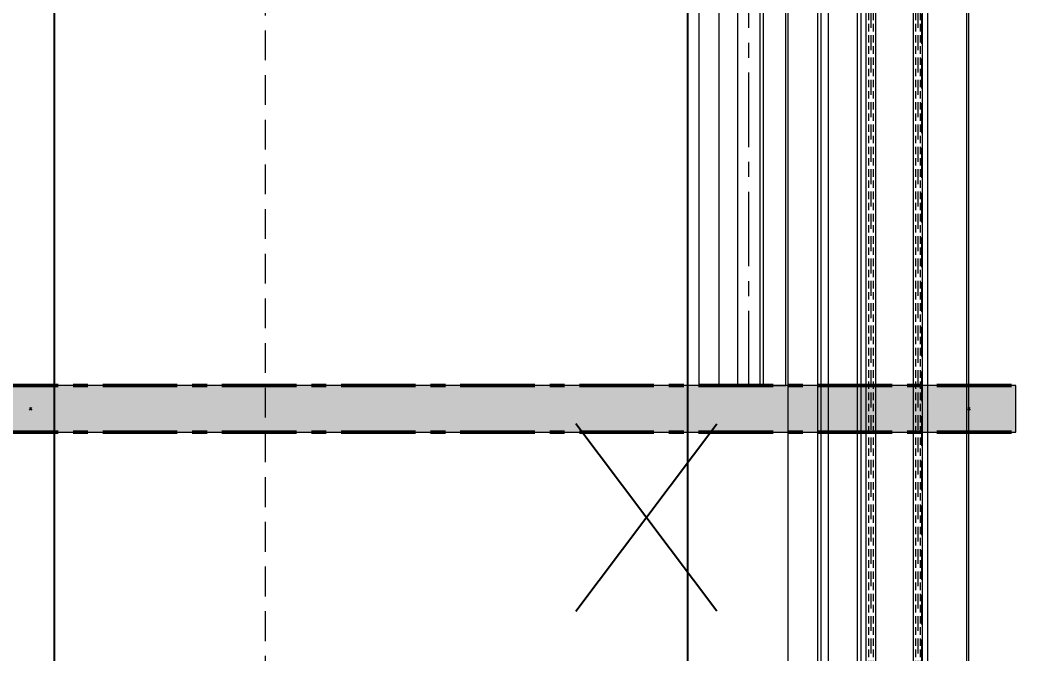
# Model space of a CAD drawing. Header units: millimetres. Extents: x -20000 to 230000, y -17405 to 25402.
# Drawn here: x 14733.1 to 15164.7, y -4328.1 to -4058.1 of the extents above; entities that cross this region are included whole.
import ezdxf
from ezdxf.enums import TextEntityAlignment as Align

# ---------------------------------------------------------------- set-up
doc = ezdxf.new("R2010")
doc.units = ezdxf.units.MM
doc.header["$PDMODE"] = 35
doc.header["$PDSIZE"] = 0.5
doc.linetypes.add('AXES', pattern=[50.8, 31.75, -6.35, 6.35, -6.35])
doc.linetypes.add('CACHE', pattern=[9.525, 6.35, -3.175])
doc.layers.get('0').update_dxf_attribs({"lineweight": 13})
doc.layers.get('Defpoints').update_dxf_attribs({"true_color": 0xc2a584})
for name, color, linetype, lineweight in [('0 - 1 (validé)', 3, 'Continuous', 13), ('1 - Axe', 1, 'AXES', 0), ('1 - BETON', 251, 'Continuous', 25), ('1 - Cotation', 32, 'Continuous', 13), ('1 - INTERROMPU', 253, 'CACHE', 13), ('1 - Joint', 7, 'Continuous', 13), ('1 - PVC', 7, 'Continuous', 13), ('1 - Texte', 7, 'Continuous', 13), ('1 - Vitrage', 252, 'Continuous', 13)]:
    doc.layers.add(name, color=color, linetype=linetype, lineweight=lineweight)
for name, color, linetype, lineweight, plot in [('0 - Invisible', 43, 'Continuous', 0, False), ('Intouchable', 252, 'Continuous', 13, False), ('Non visible', 163, 'Continuous', 25, False)]:
    doc.layers.add(name, color=color, linetype=linetype, lineweight=lineweight, plot=plot)
doc.layers.add('1 - Cache', color=7, linetype='Continuous', lineweight=0, true_color=0xffffff)
doc.styles.get("Standard").update_dxf_attribs({"font": 'ARIALUNI.TTF'})
doc.styles.add('Texte Poralu', font='tahomabd.ttf')
doc.dimstyles.new('100 - 1000', dxfattribs={"dimtxt": 15, "dimasz": 15, "dimexe": 5, "dimexo": 2.5, "dimgap": 8, "dimtad": 1, "dimdec": 1, "dimtxsty": 'Texte Poralu', "dimcen": 10, "dimazin": 0, "dimtfac": 1, "dimtdec": 1, "dimtmove": 0, "dimatfit": 3, "dimfxl": 1, "dimarcsym": 0})
doc.dimstyles.new('30 - 1000', dxfattribs={"dimtxt": 10, "dimasz": 10, "dimexe": 5, "dimexo": 2.5, "dimgap": 5, "dimtad": 1, "dimdec": 1, "dimtxsty": 'Texte Poralu', "dimcen": 5, "dimazin": 0, "dimtfac": 1, "dimtdec": 1, "dimtmove": 0, "dimatfit": 3, "dimfxl": 1, "dimarcsym": 0})

# ---------------------------------------------------------------- blocks, each defined once
blk = doc.blocks.new('Cadre Coupe_Elev')
at = {"layer": 'Defpoints'}
blk.add_point((5000, 5730), dxfattribs=at)
at = {"color": 7}
blk.add_attdef('REPERE_1', text='', height=300, dxfattribs=at).set_placement((1000, 9000), align=Align.MIDDLE_CENTER)
at = {"layer": '1 - Texte', "color": 7}
for tag, p in [('DEFINITION1', (5000, 1200)), ('DEFINITION2', (5000, 800))]:
    blk.add_attdef(tag, text='', height=250, dxfattribs=at).set_placement(p, align=Align.MIDDLE_CENTER)
at = {"layer": 'Non visible', "style": 'Texte Poralu'}
for p in [(5447.12, 4905.8), (5447.12, 4605.8)]:
    blk.add_attdef('REPERE_2', text='', height=35, dxfattribs=at).set_placement(p, align=Align.MIDDLE_LEFT)
blk = doc.blocks.new('Cadre centrage dessin')
at = {"layer": 'Defpoints'}
for p, q in [((-30.07, -39.94), (30.07, 39.94)), ((30.07, -39.94), (-30.07, 39.94))]:
    blk.add_line(p, q, dxfattribs=at)
blk = doc.blocks.new('*D685')
at = {"layer": '1 - Cotation', "color": 0, "lineweight": -2, "transparency": 16777216}
for p, q in [((15020, -3805.67), (15367.5, -3805.67)), ((15362.5, -3820.67), (15362.5, -4891.27)), ((15020, -4906.27), (15367.5, -4906.27))]:
    blk.add_line(p, q, dxfattribs=at)
at = {"layer": '1 - Cotation', "color": 0, "transparency": 16777216}
for points in [[(15360, -3820.67), (15365, -3820.67), (15362.5, -3805.67)], [(15360, -4891.27), (15365, -4891.27), (15362.5, -4906.27)]]:
    blk.add_solid(points, dxfattribs=at)
at = {"layer": 'Defpoints', "color": 0, "transparency": 16777216}
for p in [(15017.5, -3805.67), (15017.5, -4906.27), (15362.5, -4906.27)]:
    blk.add_point(p, dxfattribs=at)
at = {"layer": '1 - Cotation', "color": 0, "transparency": 16777216, "insert": (15347, -4355.97), "char_height": 15, "attachment_point": 5, "rotation": 90, "style": 'Texte Poralu'}
blk.add_mtext('H', dxfattribs=at)
blk = doc.blocks.new('*U759')
at = {"layer": '1 - PVC'}
for p, q in [((9, -1), (9, 847.62)), ((8, 841.62), (8, 5)), ((-51, 831.5), (-51, 15.12)), ((-38.5, 20), (-38.5, 826.62)), ((-37, 826.62), (-37, 20)), ((-8.5, 18), (-8.5, 828.62))]:
    blk.add_line(p, q, dxfattribs=at)
at = {"layer": '1 - Vitrage', "linetype": 'CACHE', "ltscale": 0.5}
for p, q in [((-33.75, 841.68), (-33.75, 4.94)), ((-31.75, 841.68), (-31.75, 4.94)), ((-13.75, 841.68), (-13.75, 4.94)), ((-11.75, 841.68), (-11.75, 4.94))]:
    blk.add_line(p, q, dxfattribs=at)
at = {"layer": '1 - Vitrage', "linetype": 'CACHE'}
for p, q in [((-32.75, 841.68), (-32.75, 4.94)), ((-12.75, 841.68), (-12.75, 4.94))]:
    blk.add_line(p, q, dxfattribs=at)
at = {"layer": '1 - Vitrage'}
for points in [[(-34.75, 841.68), (-30.75, 841.68), (-30.75, 4.94), (-34.75, 4.94)], [(-10.75, 841.68), (-14.75, 841.68), (-14.75, 4.94), (-10.75, 4.94)]]:
    blk.add_lwpolyline(points, close=True, dxfattribs=at)
blk = doc.blocks.new('*U758')
at = {"layer": '1 - PVC'}
for p, q in [((-60, 15.12), (-60, 965.48)), ((-47.5, 960.6), (-47.5, 20)), ((-46, 20), (-46, 960.6))]:
    blk.add_line(p, q, dxfattribs=at)
blk = doc.blocks.new('*U751')
at = {"layer": '1 - Axe'}
blk.add_line((26.25, -418.05), (26.25, -20), dxfattribs=at)
at = {"layer": '1 - Joint'}
for p, q in [((21.5, -418.05), (21.5, -20)), ((31, -418.05), (31, -20))]:
    blk.add_line(p, q, dxfattribs=at)
at = {"layer": '1 - PVC'}
for p, q in [((5, -418.05), (5, -20)), ((13.5, -418.05), (13.5, -20)), ((32.5, -418.05), (32.5, -20)), ((42, -418.05), (42, -20)), ((5, -418.05), (42, -418.05))]:
    blk.add_line(p, q, dxfattribs=at)
blk = doc.blocks.new('*U439')
at = {"layer": '1 - Cache'}
blk.add_hatch(color=256, dxfattribs=at).paths.add_polyline_path([(-20, -10), (420, -10), (420, 10), (-20, 10)])
at = {"layer": '0 - Invisible'}
blk.add_lwpolyline([(-20, -10), (420, -10), (420, 10), (-20, 10)], close=True, dxfattribs=at)
for p in [(0, 0), (400, 0)]:
    blk.add_point(p, dxfattribs=at)
at = {"layer": '1 - Axe', "lineweight": 50}
for p, q in [((-20, 10), (420, 10)), ((-20, -10), (420, -10))]:
    blk.add_line(p, q, dxfattribs=at)
blk = doc.blocks.new('*D733')
at = {"layer": 'Defpoints', "color": 0, "lineweight": -2, "transparency": 16777216}
blk.add_line((14840, -3795.67), (14875.99, -3795.67), dxfattribs=at)
at = {"layer": 'Defpoints', "color": 0, "transparency": 16777216}
for p in [(14837.5, -3795.67), (14837.5, -3795.67), (10000, -6005.67)]:
    blk.add_point(p, dxfattribs=at)
at = {"layer": 'Defpoints', "color": 0, "transparency": 16777216, "insert": (14859.25, -3785.46), "char_height": 10, "attachment_point": 5, "style": 'Texte Poralu'}
blk.add_mtext('2210', dxfattribs=at)
blk = doc.blocks.new('*D734')
at = {"layer": 'Defpoints', "color": 0, "lineweight": -2, "transparency": 16777216}
blk.add_line((15120, -3615.67), (15155.99, -3615.67), dxfattribs=at)
at = {"layer": 'Defpoints', "color": 0, "transparency": 16777216}
for p in [(15117.5, -3615.67), (15117.5, -3615.67), (10000, -6005.67)]:
    blk.add_point(p, dxfattribs=at)
at = {"layer": 'Defpoints', "color": 0, "transparency": 16777216, "insert": (15139.25, -3605.46), "char_height": 10, "attachment_point": 5, "style": 'Texte Poralu'}
blk.add_mtext('2390', dxfattribs=at)
blk = doc.blocks.new('*D735')
at = {"layer": 'Defpoints', "color": 0, "lineweight": -2, "transparency": 16777216}
blk.add_line((15420, -3505.67), (15455.99, -3505.67), dxfattribs=at)
at = {"layer": 'Defpoints', "color": 0, "transparency": 16777216}
for p in [(15417.5, -3505.67), (15417.5, -3505.67), (10000, -6005.67)]:
    blk.add_point(p, dxfattribs=at)
at = {"layer": 'Defpoints', "color": 0, "transparency": 16777216, "insert": (15439.25, -3495.46), "char_height": 10, "attachment_point": 5, "style": 'Texte Poralu'}
blk.add_mtext('2500', dxfattribs=at)
blk = doc.blocks.new('*D736')
at = {"layer": 'Defpoints', "color": 0, "lineweight": -2, "transparency": 16777216}
blk.add_line((14750, -3805.67), (14785.99, -3805.67), dxfattribs=at)
at = {"layer": 'Defpoints', "color": 0, "transparency": 16777216}
for p in [(14747.5, -3805.67), (14747.5, -3805.67), (10000, -6005.67)]:
    blk.add_point(p, dxfattribs=at)
at = {"layer": 'Defpoints', "color": 0, "transparency": 16777216, "insert": (14769.25, -3795.46), "char_height": 10, "attachment_point": 5, "style": 'Texte Poralu'}
blk.add_mtext('2200', dxfattribs=at)

msp = doc.modelspace()

# ---------------------------------------------------------------- linework, layer by layer
at = {"layer": '1 - BETON'}
msp.add_line((14747.5, -3805.67), (14747.5, -5026.27), dxfattribs=at)
at = {"layer": '1 - BETON', "ltscale": 2}
msp.add_lwpolyline([(15017.5, -3795.67), (15017.5, -4906.27), (15017.5, -4906.27)], dxfattribs=at)
at = {"layer": '1 - INTERROMPU', "ltscale": 2}
for p, q in [((15117.5, -4906.27), (15117.5, -3615.67)), ((14837.5, -3795.67), (14837.5, -5026.27))]:
    msp.add_line(p, q, dxfattribs=at)

# ---------------------------------------------------------------- block references
for name, p in [('*U751', (15017.5, -3795.67)), ('*U758', (15120.5, -4849.27)), ('*U759', (15128.5, -4782.28)), ('*U439', (14737.5, -4223.72))]:
    msp.add_blockref(name, p)
at = {"layer": '0 - 1 (validé)'}
msp.add_blockref('Cadre Coupe_Elev', (10000, -10000), dxfattribs=at)
at = {"layer": 'Intouchable'}
msp.add_blockref('Cadre centrage dessin', (15000, -4270), dxfattribs=at)

# ---------------------------------------------------------------- dimensions: what is measured, and where the dimension line sits
at = {"layer": '1 - Cotation'}
dim = msp.add_linear_dim(base=(15362.5, -4906.27), p1=(15017.5, -3805.67), p2=(15017.5, -4906.27), angle=90, text='H', dimstyle='100 - 1000', dxfattribs=at)
dim.commit()
dim.dimension.update_dxf_attribs({"geometry": '*D685', "text_midpoint": (15347, -4355.97)})
at = {"layer": 'Defpoints'}
for feature_location, picture, middle in [((15417.5, -3505.67), '*D735', (15439.25, -3495.46)), ((15117.5, -3615.67), '*D734', (15139.25, -3605.46)), ((14837.5, -3795.67), '*D733', (14859.25, -3785.46)), ((14747.5, -3805.67), '*D736', (14769.25, -3795.46))]:
    dim = msp.add_ordinate_dim(feature_location=feature_location, offset=(0, 0), dtype=0, origin=(10000, -6005.67), dimstyle='30 - 1000', dxfattribs=at)
    dim.commit()
    dim.dimension.update_dxf_attribs({"geometry": picture, "text_midpoint": middle})

doc.saveas('drawing.dxf')
